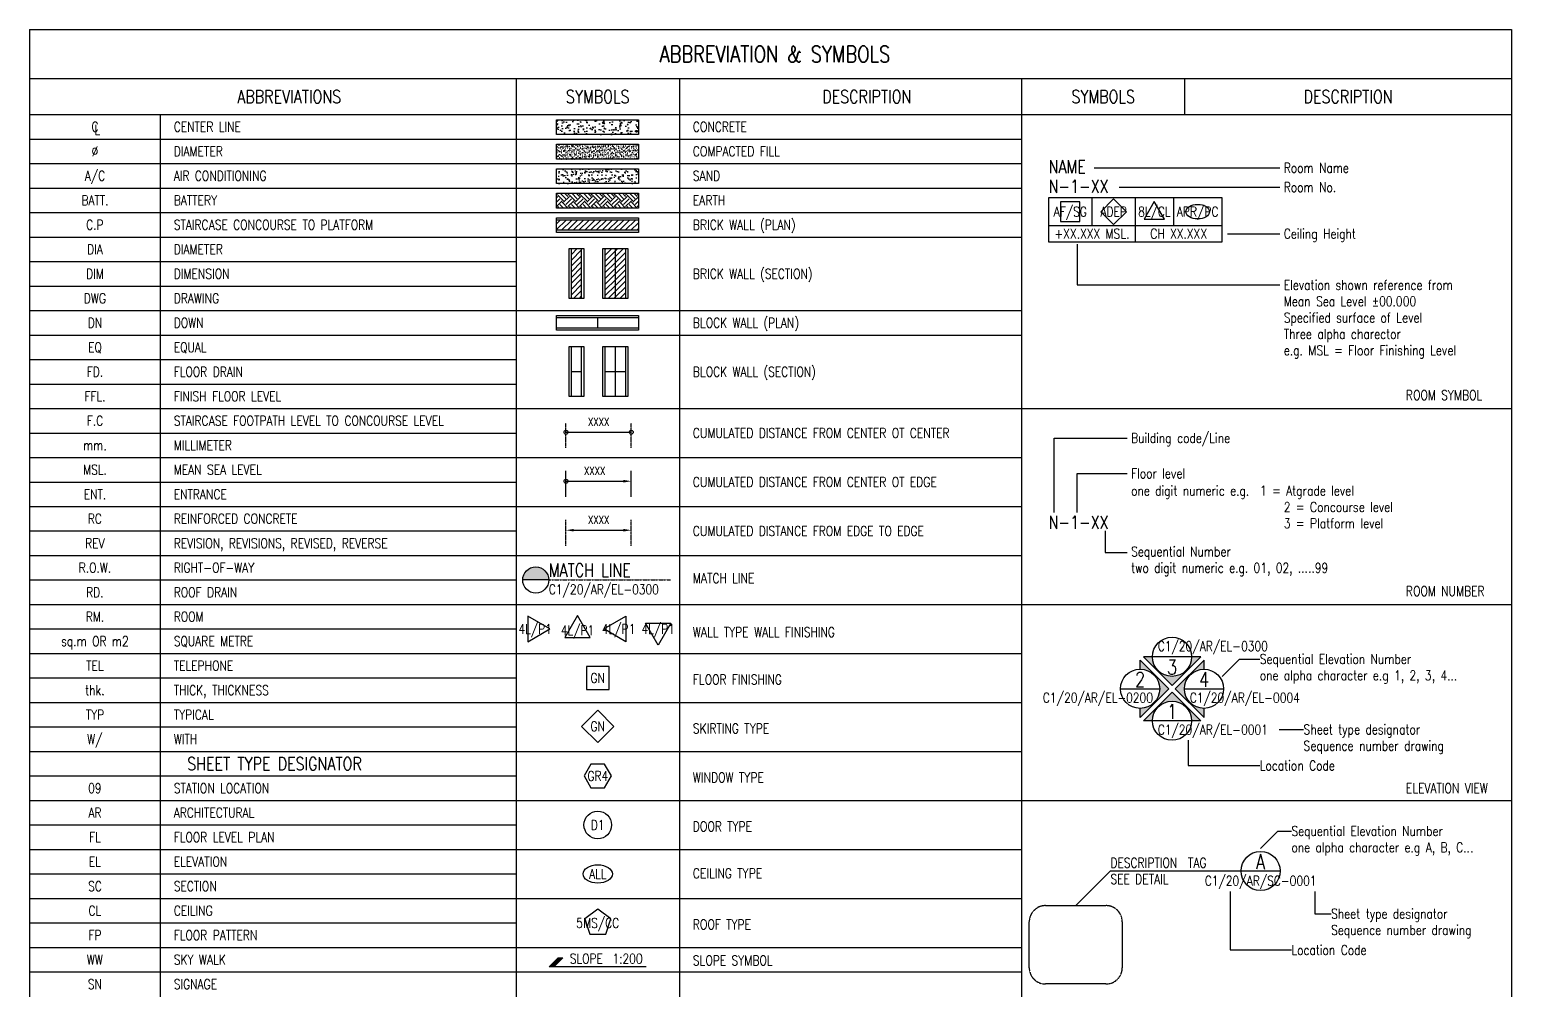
# Model space of a CAD drawing. Header units: millimetres. Extents: x -2196631 to 160, y -11674 to 51770.
# Drawn here: x -944706 to -922016, y -1441 to 13251 of the extents above; entities that cross this region are included whole.
import ezdxf
from ezdxf.enums import TextEntityAlignment as Align

# ---------------------------------------------------------------- set-up
doc = ezdxf.new("R2010")
doc.units = ezdxf.units.MM
for name, pattern in [('CENTER2', [28.575, 19.05, -3.175, 3.175, -3.175]), ('HIDDEN', [0.375, 0.25, -0.125]), ('PHANTOM', [2.5, 1.25, -0.25, 0.25, -0.25, 0.25, -0.25])]:
    doc.linetypes.add(name, pattern=pattern)
for name, color, linetype in [('Ceiling Number', 12, 'Continuous'), ('Detail', 2, 'HIDDEN'), ('Dim', 1, 'Continuous'), ('Door Number', 12, 'Continuous'), ('Elevation View', 3, 'Continuous'), ('Floor Number', 12, 'Continuous'), ('Hatch', 1, 'Continuous'), ('Match Line', 5, 'PHANTOM'), ('Revision', 1, 'Continuous'), ('Roof Number', 12, 'Continuous'), ('Room Number', 12, 'Continuous'), ('Skirting Number', 12, 'Continuous'), ('Slope', 1, 'Continuous'), ('TEXT 1', 1, 'Continuous'), ('TEXT 3', 3, 'Continuous'), ('TEXT 4', 4, 'Continuous'), ('TEXT 4 @ 1', 4, 'Continuous'), ('TEXT 5', 5, 'Continuous'), ('Wall Number', 12, 'Continuous'), ('Window Number', 12, 'Continuous'), ('Wording', 3, 'Continuous')]:
    doc.layers.add(name, color=color, linetype=linetype)
doc.styles.add('Romens', font='romans.shx', dxfattribs={"width": 0.8})
doc.dimstyles.new('AA-50', dxfattribs={"dimscale": 0.05, "dimtxt": 3, "dimasz": 3, "dimexe": 2, "dimexo": 1, "dimgap": 1.5, "dimtad": 1, "dimdec": 0, "dimlfac": 1000, "dimzin": 0, "dimdsep": 46, "dimtxsty": 'Romens', "dimcen": 0.3, "dimdle": 2, "dimclrd": 1, "dimclre": 1, "dimclrt": 3, "dimadec": 0, "dimazin": 0, "dimtfac": 1, "dimtdec": 0, "dimtix": 1, "dimtmove": 1, "dimatfit": 3, "dimfxl": 0, "dimtolj": 1, "dimtzin": 0, "dimarcsym": 0})
doc.dimstyles.new('AA-50 mm', dxfattribs={"dimtxt": 120, "dimasz": 120, "dimexe": 160, "dimexo": 12, "dimgap": 100, "dimtad": 1, "dimdec": 0, "dimzin": 0, "dimdsep": 46, "dimtxsty": 'Romens', "dimcen": 0.3, "dimdle": 2, "dimclrd": 1, "dimclre": 1, "dimclrt": 3, "dimadec": 0, "dimazin": 0, "dimtfac": 1, "dimtdec": 0, "dimtix": 1, "dimtmove": 1, "dimatfit": 3, "dimfxl": 0, "dimtolj": 1, "dimtzin": 0, "dimarcsym": 0})
doc.dimstyles.new('CA-50 mm', dxfattribs={"dimtxt": 120, "dimasz": 120, "dimexe": 160, "dimexo": 12, "dimgap": 100, "dimtad": 1, "dimdec": 0, "dimzin": 0, "dimdsep": 46, "dimtxsty": 'Romens', "dimblk1": 'SMALL', "dimsah": 1, "dimcen": 30, "dimdle": 2, "dimclrd": 1, "dimclre": 1, "dimclrt": 3, "dimadec": 0, "dimazin": 0, "dimtfac": 1, "dimtdec": 0, "dimtix": 1, "dimtmove": 2, "dimatfit": 3, "dimfxl": 0, "dimtolj": 1, "dimtzin": 0, "dimarcsym": 0})
doc.dimstyles.new('CC-50 mm', dxfattribs={"dimtxt": 120, "dimasz": 120, "dimexe": 140, "dimexo": 12, "dimgap": 100, "dimtad": 1, "dimdec": 0, "dimzin": 0, "dimdsep": 46, "dimtxsty": 'Romens', "dimblk": 'SMALL', "dimcen": 0.3, "dimdle": 2, "dimclrd": 1, "dimclre": 1, "dimclrt": 3, "dimadec": 0, "dimazin": 0, "dimtfac": 1, "dimtdec": 0, "dimtix": 1, "dimtmove": 1, "dimatfit": 3, "dimfxl": 0, "dimtolj": 1, "dimtzin": 0, "dimarcsym": 0})
pattern_1 = [(45, (-982346.56, -6782.62), (-44.19417, 44.19417), [])]

# ---------------------------------------------------------------- blocks, each defined once
blk = doc.blocks.new('_Small')
at = {"color": 0, "linetype": 'ByBlock', "lineweight": -2}
blk.add_circle((0, 0), 0.25, dxfattribs=at)
blk = doc.blocks.new('*D44')
at = {"layer": 'Defpoints', "color": 0, "transparency": 16777216}
for p in [(-935493, 7088), (-936493, 6838), (-935493, 6838)]:
    blk.add_point(p, dxfattribs=at)
at = {"layer": 'Dim', "color": 1, "lineweight": -2, "transparency": 16777216}
blk.add_line((-936495, 7088), (-935491, 7088), dxfattribs=at)
at = {"layer": 'Dim', "color": 1, "linetype": 'CENTER2', "lineweight": -2, "transparency": 16777216}
for p, q in [((-936493, 6850), (-936493, 7228)), ((-935493, 6850), (-935493, 7228))]:
    blk.add_line(p, q, dxfattribs=at)
at = {"layer": 'Dim', "color": 1, "lineweight": -2, "transparency": 16777216, "xscale": 120, "yscale": 120, "zscale": 120, "rotation": 180}
blk.add_blockref('_Small', (-936493, 7088), dxfattribs=at)
at = {"layer": 'Dim', "color": 1, "lineweight": -2, "transparency": 16777216, "xscale": 120, "yscale": 120, "zscale": 120}
blk.add_blockref('_Small', (-935493, 7088), dxfattribs=at)
at = {"layer": 'Dim', "color": 3, "transparency": 16777216, "insert": (-935993, 7248), "char_height": 120, "attachment_point": 5, "style": 'Romens'}
blk.add_mtext('\\A1;XXXX', dxfattribs=at)
blk = doc.blocks.new('*D45')
at = {"layer": 'Defpoints', "color": 0, "transparency": 16777216}
for p in [(-935493, 6338), (-936493, 6088), (-935493, 6088)]:
    blk.add_point(p, dxfattribs=at)
at = {"layer": 'Dim', "color": 1, "lineweight": -2, "transparency": 16777216}
for p, q in [((-936493, 6100), (-936493, 6498)), ((-935493, 6100), (-935493, 6498)), ((-936495, 6338), (-935613, 6338))]:
    blk.add_line(p, q, dxfattribs=at)
at = {"layer": 'Dim', "color": 1, "transparency": 16777216}
blk.add_solid([(-935613, 6358), (-935613, 6318), (-935493, 6338)], dxfattribs=at)
at = {"layer": 'Dim', "color": 1, "lineweight": -2, "transparency": 16777216, "xscale": 120, "yscale": 120, "zscale": 120, "rotation": 180}
blk.add_blockref('_Small', (-936493, 6338), dxfattribs=at)
at = {"layer": 'Dim', "color": 3, "transparency": 16777216, "insert": (-936053, 6498), "char_height": 120, "attachment_point": 5, "style": 'Romens'}
blk.add_mtext('\\A1;XXXX', dxfattribs=at)
blk = doc.blocks.new('*D46')
at = {"layer": 'Defpoints', "color": 0, "transparency": 16777216}
for p in [(-935493, 5588), (-936493, 5338), (-935493, 5338)]:
    blk.add_point(p, dxfattribs=at)
at = {"layer": 'Dim', "color": 1, "linetype": 'CENTER2', "lineweight": -2, "transparency": 16777216}
for p, q in [((-936493, 5350), (-936493, 5748)), ((-935493, 5350), (-935493, 5748))]:
    blk.add_line(p, q, dxfattribs=at)
at = {"layer": 'Dim', "color": 1, "lineweight": -2, "transparency": 16777216}
blk.add_line((-936373, 5588), (-935613, 5588), dxfattribs=at)
at = {"layer": 'Dim', "color": 1, "transparency": 16777216}
for points in [[(-936373, 5608), (-936373, 5568), (-936493, 5588)], [(-935613, 5608), (-935613, 5568), (-935493, 5588)]]:
    blk.add_solid(points, dxfattribs=at)
at = {"layer": 'Dim', "color": 3, "transparency": 16777216, "insert": (-935993, 5748), "char_height": 120, "attachment_point": 5, "style": 'Romens'}
blk.add_mtext('\\A1;XXXX', dxfattribs=at)
blk = doc.blocks.new('MATCH LINE')
at = {"layer": 'Match Line'}
h = blk.add_hatch(color=2, dxfattribs=at)
h.dxf.hatch_style = 1
h.paths.add_polyline_path([(0, 0), (-0.8, 0, -1)])
at = {"layer": 'Match Line', "color": 7, "linetype": 'Continuous'}
blk.add_line((0, 0), (-0.8, 0), dxfattribs=at)
blk.add_circle((-0.4, 0), 0.4, dxfattribs=at)
at = {"layer": 'TEXT 3', "style": 'Romens', "width": 0.8}
blk.add_attdef('DRAWINGNO.', text='', height=0.3, dxfattribs=at).set_placement((0, -0.527), align=Align.BOTTOM_LEFT)
at = {"layer": 'TEXT 4', "style": 'Romens', "width": 0.8}
blk.add_attdef('MATCHLINE', (0, 0.1), '', height=0.4, dxfattribs=at)
blk = doc.blocks.new('*U856')
at = {"layer": 'Match Line'}
ref = blk.add_blockref('MATCH LINE', (-936756, 4826), dxfattribs=dict(at, xscale=500, yscale=500, zscale=500))
ref.add_attrib('MATCHLINE', 'MATCH LINE', (-936756, 4876), dxfattribs={"layer": 'TEXT 4 @ 1', "height": 200, "style": 'Romens', "width": 0.8})
ref.add_attrib('DRAWINGNO.', 'C1/20/AR/EL-0300', dxfattribs={"layer": 'TEXT 3', "height": 150, "style": 'Romens', "width": 0.8}).set_placement((-936756, 4562), align=Align.BOTTOM_LEFT)
blk = doc.blocks.new('SLOPE SYMBOL')
at = {"layer": 'Slope'}
h = blk.add_hatch(dxfattribs=at)
h.set_pattern_fill('ANSI31', color=256, scale=0.2, angle=135)
h.set_pattern_definition([(180, (-21.835816, -12.031288), (-3e-18, -0.025), [])])
h.paths.add_polyline_path([(-2.56, 0.271), (-2.701, 0.271), (-2.973, 0), (-2.831, 0)])
blk.add_lwpolyline([(0, 0), (-2.973, 0), (-2.701, 0.271), (-2.56, 0.271), (-2.831, 0)], dxfattribs=at)
at = {"layer": 'TEXT 3', "style": 'Romens', "width": 0.8}
for tag, p in [('SLOPE', (-2.345, 0.1)), ('1:200', (-1.037, 0.1))]:
    blk.add_attdef(tag, p, '', height=0.3, dxfattribs=at)
blk = doc.blocks.new('DETAIL')
at = {"layer": 'Wording'}
blk.add_lwpolyline([(-0.6, 0), (0.6, 0)], dxfattribs=at)
blk.add_circle((0, 0), 0.6, dxfattribs=at)
at = {"layer": 'TEXT 3', "style": 'Romens', "width": 0.8}
blk.add_attdef('DRAWINGNO.', text='', height=0.3, dxfattribs=at).set_placement((0, -0.3), align=Align.MIDDLE_CENTER)
at = {"layer": 'TEXT 5', "style": 'Romens', "width": 0.8}
blk.add_attdef('A', text='', height=0.45, dxfattribs=at).set_placement((0, 0.285), align=Align.MIDDLE_CENTER)
blk = doc.blocks.new('ELEVATION VIEW 1')
at = {"layer": 'Elevation View'}
h = blk.add_hatch(color=5, dxfattribs=at)
h.dxf.hatch_style = 1
edge = h.paths.add_edge_path()
edge.add_line((0, 0.879), (-0.879, 0))
edge.add_line((-0.879, 0), (-0.6, 0))
edge.add_arc((0, 0), 0.6, 0, 180, ccw=False)
edge.add_line((0.6, 0), (0.879, 0))
edge.add_line((0.879, 0), (0, 0.879))
blk.add_lwpolyline([(-0.879, 0), (0, 0.879), (0.879, 0)], close=True, dxfattribs=at)
blk.add_circle((0, 0), 0.6, dxfattribs=at)
at = {"layer": 'TEXT 3', "style": 'Romens', "width": 0.8}
blk.add_attdef('DRAWINGNO.', text='', height=0.3, dxfattribs=at).set_placement((-0.439, -0.514), align=Align.BOTTOM_LEFT)
at = {"layer": 'TEXT 5', "style": 'Romens', "width": 0.8}
blk.add_attdef('1', text='', height=0.45, dxfattribs=at).set_placement((0, 0.285), align=Align.MIDDLE_CENTER)
blk = doc.blocks.new('ELEVATION VIEW 2')
at = {"layer": 'Elevation View'}
h = blk.add_hatch(color=5, dxfattribs=at)
h.dxf.hatch_style = 1
edge = h.paths.add_edge_path()
edge.add_line((0.879, 0), (0, 0.879))
edge.add_line((0, 0.879), (0, 0.6))
edge.add_arc((0, 0), 0.6, 0, 90, ccw=False)
edge.add_arc((0, 0), 0.6, -90, 0, ccw=False)
edge.add_line((0, -0.6), (0, -0.879))
edge.add_line((0, -0.879), (0.879, 0))
blk.add_line((-0.6, 0), (0.6, 0), dxfattribs=at)
blk.add_lwpolyline([(0, 0.6), (0, 0.879), (0.879, 0), (0, -0.879), (0, -0.6)], dxfattribs=at)
blk.add_circle((0, 0), 0.6, dxfattribs=at)
at = {"layer": 'TEXT 3', "style": 'Romens', "width": 0.8}
blk.add_attdef('DRAWINGNO.', text='', height=0.3, dxfattribs=at).set_placement((0.396, -0.514), align=Align.BOTTOM_RIGHT)
at = {"layer": 'TEXT 5', "style": 'Romens', "width": 0.8}
blk.add_attdef('2', text='', height=0.45, dxfattribs=at).set_placement((0, 0.285), align=Align.MIDDLE_CENTER)
blk = doc.blocks.new('ELEVATION VIEW 3')
at = {"layer": 'Elevation View'}
h = blk.add_hatch(color=5, dxfattribs=at)
h.dxf.hatch_style = 1
edge = h.paths.add_edge_path()
edge.add_line((0.879, 0), (0.6, 0))
edge.add_arc((0, 0), 0.6, -180, 0, ccw=False)
edge.add_line((-0.6, 0), (-0.879, 0))
edge.add_line((-0.879, 0), (0, -0.879))
edge.add_line((0, -0.879), (0.879, 0))
blk.add_lwpolyline([(-0.879, 0), (0, -0.879), (0.879, 0)], close=True, dxfattribs=at)
blk.add_circle((0, 0), 0.6, dxfattribs=at)
at = {"layer": 'TEXT 3', "style": 'Romens', "width": 0.8}
blk.add_attdef('DRAWINGNO.', text='', height=0.3, dxfattribs=at).set_placement((-0.439, 0.086), align=Align.BOTTOM_LEFT)
at = {"layer": 'TEXT 5', "style": 'Romens', "width": 0.8}
blk.add_attdef('3', text='', height=0.45, dxfattribs=at).set_placement((0, -0.315), align=Align.MIDDLE_CENTER)
blk = doc.blocks.new('ELEVATION VIEW 4')
at = {"layer": 'Elevation View'}
h = blk.add_hatch(color=5, dxfattribs=at)
h.dxf.hatch_style = 1
edge = h.paths.add_edge_path()
edge.add_line((0, 0.6), (0, 0.879))
edge.add_line((0, 0.879), (-0.879, 0))
edge.add_line((-0.879, 0), (0, -0.879))
edge.add_line((0, -0.879), (0, -0.6))
edge.add_arc((0, 0), 0.6, 180, 270, ccw=False)
edge.add_arc((0, 0), 0.6, 90, 180, ccw=False)
blk.add_line((-0.6, 0), (0.6, 0), dxfattribs=at)
blk.add_lwpolyline([(0, 0.6), (0, 0.879), (-0.879, 0), (0, -0.879), (0, -0.6)], dxfattribs=at)
blk.add_circle((0, 0), 0.6, dxfattribs=at)
at = {"layer": 'TEXT 3', "style": 'Romens', "width": 0.8}
blk.add_attdef('DRAWINGNO.', text='', height=0.3, dxfattribs=at).set_placement((-0.439, -0.514), align=Align.BOTTOM_LEFT)
at = {"layer": 'TEXT 5', "style": 'Romens', "width": 0.8}
blk.add_attdef('4', text='', height=0.45, dxfattribs=at).set_placement((0, 0.285), align=Align.MIDDLE_CENTER)
blk = doc.blocks.new('FLOOR FINISHING')
at = {"layer": 'Floor Number'}
blk.add_lwpolyline([(-0.35, -0.35), (0.35, -0.35), (0.35, 0.35), (-0.35, 0.35)], close=True, dxfattribs=at)
at = {"layer": 'Floor Number', "color": 3, "style": 'Romens', "width": 0.8}
blk.add_attdef('FLOOR', text='', height=0.3, dxfattribs=at).set_placement((0, 0), align=Align.MIDDLE_CENTER)
blk = doc.blocks.new('SKIRTING TYPE')
at = {"layer": 'Skirting Number'}
blk.add_lwpolyline([(0, -0.477), (0.495, 0.018), (0, 0.513), (-0.495, 0.018)], close=True, dxfattribs=at)
at = {"layer": 'Skirting Number', "color": 3, "style": 'Romens', "width": 0.8}
blk.add_attdef('SKIRTING', text='', height=0.3, dxfattribs=at).set_placement((0, 0.018), align=Align.MIDDLE_CENTER)
blk = doc.blocks.new('WINDOW TYPE')
at = {"layer": 'Window Number'}
blk.add_lwpolyline([(-0.21, 0.364), (-0.42, 0), (-0.21, -0.364), (0.21, -0.364), (0.42, 0), (0.21, 0.364)], close=True, dxfattribs=at)
at = {"layer": 'Window Number', "color": 3, "style": 'Romens', "width": 0.8}
blk.add_attdef('WINDOW', text='', height=0.3, dxfattribs=at).set_placement((0, 0), align=Align.MIDDLE_CENTER)
blk = doc.blocks.new('DOOR TYPE')
at = {"layer": 'Door Number'}
blk.add_circle((0, 0), 0.423, dxfattribs=at)
at = {"layer": 'Door Number', "color": 3, "style": 'Romens', "width": 0.8}
blk.add_attdef('DOOR', text='', height=0.3, dxfattribs=at).set_placement((0, 0), align=Align.MIDDLE_CENTER)
blk = doc.blocks.new('CEILING TYPE')
at = {"layer": 'Ceiling Number'}
blk.add_ellipse((0, 0), major_axis=(-0.45, 0), ratio=0.622914, dxfattribs=at)
at = {"layer": 'Ceiling Number', "color": 3, "style": 'Romens', "width": 0.8}
blk.add_attdef('CEILING', text='', height=0.3, dxfattribs=at).set_placement((0, 0), align=Align.MIDDLE_CENTER)
blk = doc.blocks.new('ROOF TYPE')
at = {"layer": 'Roof Number'}
blk.add_lwpolyline([(0, 0.42), (-0.399, 0.13), (-0.247, -0.34), (0.247, -0.34), (0.399, 0.13)], close=True, dxfattribs=at)
at = {"layer": 'Roof Number', "color": 3, "style": 'Romens', "width": 0.8}
blk.add_attdef('ROOF', text='', height=0.3, dxfattribs=at).set_placement((0, 0), align=Align.MIDDLE_CENTER)
blk = doc.blocks.new('WALL FINISHING 1')
at = {"layer": 'Wall Number'}
blk.add_lwpolyline([(0, 0), (-0.675, 0.39), (-0.675, -0.39)], close=True, dxfattribs=at)
at = {"layer": 'Wall Number', "color": 3, "style": 'Romens', "width": 0.8}
blk.add_attdef('WALL', text='', height=0.3, dxfattribs=at).set_placement((-0.45, 0), align=Align.MIDDLE_CENTER)
blk = doc.blocks.new('WALL FINISHING 2')
at = {"layer": 'Wall Number'}
blk.add_lwpolyline([(0, 0), (-0.39, -0.675), (0.39, -0.675)], close=True, dxfattribs=at)
at = {"layer": 'Wall Number', "color": 3, "style": 'Romens', "width": 0.8}
blk.add_attdef('WALL', text='', height=0.3, dxfattribs=at).set_placement((0, -0.45), align=Align.MIDDLE_CENTER)
blk = doc.blocks.new('A$C7CBF0828')
at = {"layer": 'Room Number'}
for p, q in [((1.328, 0.675), (1.328, -0.175)), ((2.656, 0.675), (2.656, -0.675)), ((3.82, 0.675), (3.82, -0.175)), ((0, -0.175), (5.312, -0.175))]:
    blk.add_line(p, q, dxfattribs=at)
for points in [[(0, -0.675), (5.312, -0.675), (5.312, 0.675), (0, 0.675)], [(0.366, -0.047), (0.961, -0.047), (0.961, 0.547), (0.366, 0.547)], [(1.992, -0.146), (2.388, 0.25), (1.992, 0.646), (1.596, 0.25)], [(3.238, 0.565), (2.926, 0.025), (3.55, 0.025)]]:
    blk.add_lwpolyline(points, close=True, dxfattribs=at)
blk.add_ellipse((4.566, 0.25), major_axis=(-0.36, 0), ratio=0.622914, dxfattribs=at)
at = {"layer": 'Room Number', "color": 3, "style": 'Romens', "width": 0.8}
for tag, p in [('FLOOR', (0.664, 0.25)), ('SKIRTING', (1.992, 0.25)), ('WALL', (3.238, 0.25)), ('CEILING', (4.566, 0.25)), ('FLOOR', (1.328, -0.425)), ('CEILING', (3.984, -0.425))]:
    blk.add_attdef(tag, text='', height=0.3, dxfattribs=at).set_placement(p, align=Align.MIDDLE_CENTER)
at = {"layer": 'TEXT 4', "style": 'Romens', "width": 0.8}
for tag, p in [('ROOM4', (0, 2.825)), ('ROOM3', (0, 2.225)), ('ROOM2', (0, 1.625)), ('ROOM1', (0, 1.025))]:
    blk.add_attdef(tag, text='', height=0.4, dxfattribs=at).set_placement(p, align=Align.MIDDLE_LEFT)

msp = doc.modelspace()

# ---------------------------------------------------------------- hatches: boundary and pattern name
at = {"layer": 'Hatch'}
h = msp.add_hatch(dxfattribs=at)
h.set_pattern_fill('AR-CONC', color=256, scale=25)
h.set_pattern_definition([(50, (-982248.57, -6782.62), (179.31505, -15.68803), [18.75, -206.25]), (355, (-982248.57, -6782.62), (-34.6878, 188.048), [15, -165]), (100.45144, (-982233.62, -6783.93), (144.6272, 172.36), [15.93505, -175.2855]), (46.1842, (-982248.57, -6732.62), (266.8103, -41.3798), [28.125, -309.375]), (96.63564, (-982226.33, -6736.07), (233.6655, 243.5297), [23.9026, -262.9284]), (351.18416, (-982248.57, -6732.62), (233.6655, 243.5297), [22.5, -247.5]), (21, (-982223.57, -6745.12), (149.22676, -100.65472), [18.75, -206.25]), (326, (-982223.57, -6745.12), (60.8288, 181.2875), [15, -165]), (71.45144, (-982211.13, -6753.5), (210.0556, 80.6328), [15.93505, -175.2855]), (37.5, (-982248.565, -6782.62), (3.03996, 83.22346), [0, -163, 0, -167.5, 0, -165.625]), (7.5, (-982248.565, -6782.62), (65.76738, 98.60293), [0, -95.5, 0, -159.25, 0, -63.125]), (327.5, (-982304.315, -6782.62), (133.45561, -5.63872), [0, -62.5, 0, -195, 0, -258.75]), (317.5, (-982329.32, -6782.62), (145.79654, 25.02625), [0, -81.25, 0, -129.5, 0, -183.75])])
h.paths.add_polyline_path([(-935384.2467, 11871.7767), (-936636.1359, 11871.7767), (-936636.1359, 11645.3379), (-935384.2467, 11645.3379)])
h = msp.add_hatch(dxfattribs=at)
h.set_pattern_fill('AR-SAND', color=256, scale=25)
h.set_pattern_definition([(37.5, (-982248.565, -6407.62), (-1.574834, 48.170594), [0, -38, 0, -42.5, 0, -40.625]), (7.5, (-982248.565, -6407.62), (44.24442, 70.55365), [0, -20.5, 0, -34.25, 0, -13.125]), (327.5, (-982279.315, -6407.62), (77.853547, 0.141476), [0, -12.5, 0, -45, 0, -58.75]), (317.5, (-982279.315, -6407.62), (75.153165, 21.94189), [0, -6.25, 0, -29.5, 0, -33.75])])
h.paths.add_polyline_path([(-935384.2467, 11496.7767), (-936636.1359, 11496.7767), (-936636.1359, 11270.3379), (-935384.2467, 11270.3379)])
h = msp.add_hatch(dxfattribs=at)
h.set_pattern_fill('AR-SAND', color=256, scale=50)
h.set_pattern_definition([(37.5, (-982248.565, -6782.62), (-3.14967, 96.34119), [0, -76, 0, -85, 0, -81.25]), (7.5, (-982248.57, -6782.62), (88.48884, 141.1073), [0, -41, 0, -68.5, 0, -26.25]), (327.5, (-982310.065, -6782.62), (155.7071, 0.28295), [0, -25, 0, -90, 0, -117.5]), (317.5, (-982310.07, -6782.62), (150.30633, 43.88378), [0, -12.5, 0, -59, 0, -67.5])])
h.paths.add_polyline_path([(-935384.2467, 11121.7767), (-936636.1359, 11121.7767), (-936636.1359, 10895.3379), (-935384.2467, 10895.3379)])
h = msp.add_hatch(dxfattribs=at)
h.set_pattern_fill('EARTH', color=256, scale=500, angle=45)
h.set_pattern_definition([(45, (-982248.57, -6782.62), (1e-14, 176.7767), [125, -125]), (45, (-982281.71, -6749.47), (1e-14, 176.7767), [125, -125]), (45, (-982314.86, -6716.33), (1e-14, 176.7767), [125, -125]), (135, (-982314.86, -6694.23), (-176.7767, 3e-14), [125, -125]), (135, (-982281.71, -6661.09), (-176.7767, 3e-14), [125, -125]), (135, (-982248.57, -6627.94), (-176.7767, 3e-14), [125, -125])])
h.paths.add_polyline_path([(-935384.2467, 10746.7767), (-936636.1359, 10746.7767), (-936636.1359, 10520.3379), (-935384.2467, 10520.3379)])
h = msp.add_hatch(dxfattribs=at)
h.set_pattern_fill('ANSI31', color=256, scale=500)
h.set_pattern_definition([(45, (-982248.565, -6782.62), (-44.19417, 44.19417), [])])
h.paths.add_polyline_path([(-935384.2467, 10336.7767), (-936636.1359, 10336.7767), (-936636.1359, 10180.3379), (-935384.2467, 10180.3379)])
h = msp.add_hatch(dxfattribs=at)
h.set_pattern_fill('ANSI31', color=256, scale=500)
h.set_pattern_definition(pattern_1)
h.paths.add_polyline_path([(-936252.7405, 9899.4094), (-936409.1793, 9899.4094), (-936409.1793, 9135.1071), (-936252.7405, 9135.1071)])
h = msp.add_hatch(dxfattribs=at)
h.set_pattern_fill('ANSI31', color=256, scale=500)
h.set_pattern_definition(pattern_1)
h.paths.add_polyline_path([(-935734.8857, 9899.4094), (-935891.3246, 9899.4094), (-935891.3246, 9135.1071), (-935734.8857, 9135.1071)])
h = msp.add_hatch(dxfattribs=at)
h.set_pattern_fill('ANSI31', color=256, scale=500)
h.set_pattern_definition(pattern_1)
h.paths.add_polyline_path([(-935578.4468, 9899.4094), (-935734.8857, 9899.4094), (-935734.8857, 9135.1071), (-935578.4468, 9135.1071)])

# ---------------------------------------------------------------- linework, layer by layer
at = {"color": 4}
for p, q in [((-944705.9984, 13250.9996), (-922016.2613, 13250.9996)), ((-944705.9984, 13250.9996), (-944705.9984, -11674.0004)), ((-922016.2613, 13250.9996), (-922016.2613, -9049.0004)), ((-944705.9984, 12500.9996), (-922016.2613, 12500.9996)), ((-937255.9984, 12500.9996), (-937255.9984, -11674.0004)), ((-934755.9984, 12500.9996), (-934755.9984, -6424.0004)), ((-929516.2613, 12500.9996), (-929516.2613, -11674.0004)), ((-927016.2613, 11950.9996), (-927016.2613, 12500.9996)), ((-944705.9984, 11950.9996), (-922016.2613, 11950.9996)), ((-942705.9984, 11950.9996), (-942705.9984, 700.9996)), ((-929516.2613, 7450.9996), (-922016.2613, 7450.9996)), ((-944705.9984, 2200.9996), (-937255.9984, 2200.9996)), ((-942705.9984, 1825.9996), (-942705.9984, -11674.0004))]:
    msp.add_line(p, q, dxfattribs=at)
at = {"color": 250}
for p, q in [((-944705.9984, 11575.9996), (-937255.9984, 11575.9996)), ((-944705.9984, 11200.9996), (-937255.9984, 11200.9996)), ((-944705.9984, 10825.9996), (-937255.9984, 10825.9996)), ((-944705.9984, 10450.9996), (-937255.9984, 10450.9996)), ((-944705.9984, 10075.9996), (-937255.9984, 10075.9996)), ((-944705.9984, 9700.9996), (-937255.9984, 9700.9996)), ((-944705.9984, 9325.9996), (-937255.9984, 9325.9996)), ((-944705.9984, 8950.9996), (-937255.9984, 8950.9996)), ((-944705.9984, 8575.9996), (-937255.9984, 8575.9996)), ((-944705.9984, 8200.9996), (-937255.9984, 8200.9996)), ((-944705.9984, 7825.9996), (-937255.9984, 7825.9996)), ((-944705.9984, 7450.9996), (-929516.2613, 7450.9996)), ((-944705.9984, 7075.9996), (-937255.9984, 7075.9996)), ((-944705.9984, 6700.9996), (-929516.2613, 6700.9996)), ((-944705.9984, 6325.9996), (-937255.9984, 6325.9996)), ((-944705.9984, 5950.9996), (-929516.2613, 5950.9996)), ((-944705.9984, 5575.9996), (-937255.9984, 5575.9996)), ((-944705.9984, 5200.9996), (-929516.2613, 5200.9996)), ((-944705.9984, 4825.9996), (-937255.9984, 4825.9996)), ((-944705.9984, 4450.9996), (-929516.2613, 4450.9996)), ((-944705.9984, 4075.9996), (-937255.9984, 4075.9996)), ((-944705.9984, 3700.9996), (-937255.9984, 3700.9996)), ((-937255.9984, 3700.9996), (-929516.2613, 3700.9996)), ((-944705.9984, 3325.9996), (-937255.9984, 3325.9996)), ((-944705.9984, 2950.9996), (-937255.9984, 2950.9996)), ((-937255.9984, 2950.9996), (-929516.2613, 2950.9996)), ((-944705.9984, 2575.9996), (-937255.9984, 2575.9996)), ((-937255.9984, 2200.9996), (-929516.2613, 2200.9996)), ((-944705.9984, 1450.9996), (-937255.9984, 1450.9996)), ((-937255.9984, 1450.9996), (-929516.2613, 1450.9996)), ((-944705.9984, 1075.9996), (-937255.9984, 1075.9996)), ((-944705.9984, 700.9996), (-937255.9984, 700.9996)), ((-937255.9984, 700.9996), (-929516.2613, 700.9996)), ((-944705.9984, 325.9996), (-937255.9984, 325.9996)), ((-944705.9984, -49.0004), (-937255.9984, -49.0004)), ((-937255.9984, -49.0004), (-929516.2613, -49.0004)), ((-944705.9984, -424.0004), (-937255.9984, -424.0004)), ((-944705.9984, -799.0004), (-937255.9984, -799.0004)), ((-937255.9984, -799.0004), (-929516.2613, -799.0004)), ((-944705.9984, -1174.0004), (-937255.9984, -1174.0004)), ((-937255.9984, -1174.0004), (-929516.2613, -1174.0004))]:
    msp.add_line(p, q, dxfattribs=at)
for points in [[(-937255.9984, 11575.9996), (-929516.2613, 11575.9996)], [(-937255.9984, 11200.9996), (-929516.2613, 11200.9996)], [(-937255.9984, 10825.9996), (-929516.2613, 10825.9996)], [(-937255.9984, 10450.9996), (-929516.2613, 10450.9996)], [(-937255.9984, 10075.9996), (-929516.2613, 10075.9996)], [(-937255.9984, 8950.9996), (-929516.2613, 8950.9996)], [(-937255.9984, 8575.9996), (-929516.2613, 8575.9996)]]:
    msp.add_lwpolyline(points, dxfattribs=at)
at = {"color": 4}
for points in [[(-929516.2613, 4450.9996), (-922016.2613, 4450.9996)], [(-944705.9984, 1825.9996), (-937255.9984, 1825.9996)], [(-929516.2613, 1450.9996), (-922016.2613, 1450.9996)]]:
    msp.add_lwpolyline(points, dxfattribs=at)
at = {"layer": 'Detail'}
msp.add_lwpolyline([(-929149.1905, -158.7318), (-928224.1905, -158.7318, -0.4142135624), (-927974.1905, -408.7318), (-927974.1905, -1108.7318, -0.4142135624), (-928224.1905, -1358.7318), (-929149.1905, -1358.7318, -0.4142135624), (-929399.1905, -1108.7318), (-929399.1905, -408.7318, -0.4142135624)], format="xyb", close=True, dxfattribs=at)
at = {"layer": 'Match Line'}
msp.add_lwpolyline([(-936755.9984, 4825.9996), (-934892.8863, 4825.9996)], dxfattribs=at)
at = {"layer": 'Revision', "color": 2}
for points in [[(-936636.1359, 11871.7767), (-935384.2467, 11871.7767), (-935384.2467, 11645.3379), (-936636.1359, 11645.3379)], [(-936636.1359, 11496.7767), (-935384.2467, 11496.7767), (-935384.2467, 11270.3379), (-936636.1359, 11270.3379)], [(-936636.1359, 11121.7767), (-935384.2467, 11121.7767), (-935384.2467, 10895.3379), (-936636.1359, 10895.3379)], [(-936636.1359, 10746.7767), (-935384.2467, 10746.7767), (-935384.2467, 10520.3379), (-936636.1359, 10520.3379)], [(-936636.1359, 10371.7767), (-935384.2467, 10371.7767), (-935384.2467, 10145.3379), (-936636.1359, 10145.3379)], [(-936217.7405, 9899.4094), (-936217.7405, 9135.1071), (-936444.1793, 9135.1071), (-936444.1793, 9899.4094)], [(-935543.4468, 9899.4094), (-935543.4468, 9135.1071), (-935926.3246, 9135.1071), (-935926.3246, 9899.4094)], [(-936636.1359, 8874.7713), (-935384.2467, 8874.7713), (-935384.2467, 8648.3324), (-936636.1359, 8648.3324)], [(-936217.7405, 8399.5221), (-936217.7405, 7635.2198), (-936444.1793, 7635.2198), (-936444.1793, 8399.5221)], [(-935543.4468, 8399.5221), (-935543.4468, 7635.2198), (-935926.3246, 7635.2198), (-935926.3246, 8399.5221)]]:
    msp.add_lwpolyline(points, close=True, dxfattribs=at)
at = {"layer": 'Revision'}
for points in [[(-935384.2467, 10336.7767), (-936636.1359, 10336.7767)], [(-935384.2467, 10180.3379), (-936636.1359, 10180.3379)], [(-936409.1793, 9135.1071), (-936409.1793, 9899.4094)], [(-936252.7405, 9135.1071), (-936252.7405, 9899.4094)], [(-935891.3246, 9135.1071), (-935891.3246, 9899.4094)], [(-935734.8857, 9135.1071), (-935734.8857, 9899.4094)], [(-935734.8857, 9135.1071), (-935734.8857, 9899.4094)], [(-935578.4468, 9135.1071), (-935578.4468, 9899.4094)], [(-935384.2467, 8839.7713), (-936636.1359, 8839.7713)], [(-935384.2467, 8683.3324), (-936636.1359, 8683.3324)], [(-936010.1913, 8839.7713), (-936010.1913, 8683.3324)], [(-936409.1793, 7635.2198), (-936409.1793, 8399.5221)], [(-936252.7405, 7635.2198), (-936252.7405, 8399.5221)], [(-935891.3246, 7635.2198), (-935891.3246, 8399.5221)], [(-935734.8857, 7635.2198), (-935734.8857, 8399.5221)], [(-935734.8857, 7635.2198), (-935734.8857, 8399.5221)], [(-935578.4468, 7635.2198), (-935578.4468, 8399.5221)], [(-936409.1793, 8017.3709), (-936252.7405, 8017.3709)], [(-935891.3246, 8017.3709), (-935578.4468, 8017.3709)]]:
    msp.add_lwpolyline(points, dxfattribs=at)

# ---------------------------------------------------------------- block references
msp.add_blockref('*U856', (0, 0))
at = {"layer": 'Ceiling Number', "xscale": 500, "yscale": 500, "zscale": 500}
msp.add_blockref('CEILING TYPE', (-936005.9984, 325.9996), dxfattribs=at).add_auto_attribs({'CEILING': 'ALL'})
at = {"layer": 'Detail', "xscale": 500, "yscale": 500, "zscale": 500}
msp.add_blockref('DETAIL', (-925856.3604, 371.5983), dxfattribs=at).add_auto_attribs({'A': 'A', 'DRAWINGNO.': 'C1/20/AR/SC-0001'})
at = {"layer": 'Door Number', "xscale": 500, "yscale": 500, "zscale": 500}
msp.add_blockref('DOOR TYPE', (-936005.9984, 1075.9996), dxfattribs=at).add_auto_attribs({'DOOR': 'D1'})
at = {"layer": 'Elevation View', "xscale": 500, "yscale": 500, "zscale": 500}
for name, p, values in [('ELEVATION VIEW 3', (-927212.1956, 3650.2564), {'3': '3', 'DRAWINGNO.': 'C1/20/AR/EL-0300'}), ('ELEVATION VIEW 2', (-927701.589, 3160.863), {'2': '2', 'DRAWINGNO.': 'C1/20/AR/EL-0200'}), ('ELEVATION VIEW 4', (-926722.8022, 3160.863), {'4': '4', 'DRAWINGNO.': 'C1/20/AR/EL-0004'}), ('ELEVATION VIEW 1', (-927212.1956, 2671.4696), {'1': '1', 'DRAWINGNO.': 'C1/20/AR/EL-0001'})]:
    msp.add_blockref(name, p, dxfattribs=at).add_auto_attribs(values)
at = {"layer": 'Floor Number', "xscale": 500, "yscale": 500, "zscale": 500}
msp.add_blockref('FLOOR FINISHING', (-936005.9984, 3325.9996), dxfattribs=at).add_auto_attribs({'FLOOR': 'GN'})
at = {"layer": 'Roof Number', "xscale": 500, "yscale": 500, "zscale": 500}
msp.add_blockref('ROOF TYPE', (-936005.9984, -424.0004), dxfattribs=at).add_auto_attribs({'ROOF': '5MS/CC'})
at = {"layer": 'Room Number'}
ref = msp.add_blockref('A$C7CBF0828', (-929102.5353, 10339.4942), dxfattribs=dict(at, xscale=500, yscale=500, zscale=500))
ref.add_attrib('ROOM1', 'N-1-XX', dxfattribs={"layer": 'TEXT 4', "height": 200, "style": 'Romens', "width": 0.8}).set_placement((-929102.5353, 10851.9942), align=Align.MIDDLE_LEFT)
ref.add_attrib('ROOM2', 'NAME', dxfattribs={"layer": 'TEXT 4', "height": 200, "style": 'Romens', "width": 0.8}).set_placement((-929102.5353, 11151.9942), align=Align.MIDDLE_LEFT)
ref.add_attrib('FLOOR', 'AF/SG', dxfattribs={"color": 3, "height": 150, "style": 'Romens', "width": 0.8}).set_placement((-928770.5642, 10464.4942), align=Align.MIDDLE_CENTER)
ref.add_attrib('SKIRTING', 'ADEP', dxfattribs={"color": 3, "height": 150, "style": 'Romens', "width": 0.8}).set_placement((-928106.6221, 10464.4942), align=Align.MIDDLE_CENTER)
ref.add_attrib('WALL', '8L/CL', dxfattribs={"color": 3, "height": 150, "style": 'Romens', "width": 0.8}).set_placement((-927483.6573, 10464.4942), align=Align.MIDDLE_CENTER)
ref.add_attrib('CEILING', 'APR/PC', dxfattribs={"color": 3, "height": 150, "style": 'Romens', "width": 0.8}).set_placement((-926819.7152, 10464.4942), align=Align.MIDDLE_CENTER)
ref.add_attrib('FLOOR', '+XX.XXX MSL.', dxfattribs={"color": 3, "height": 150, "style": 'Romens', "width": 0.8}).set_placement((-928438.5931, 10126.9942), align=Align.MIDDLE_CENTER)
ref.add_attrib('CEILING', 'CH XX.XXX', dxfattribs={"color": 3, "height": 150, "style": 'Romens', "width": 0.8}).set_placement((-927110.7089, 10126.9942), align=Align.MIDDLE_CENTER)
at = {"layer": 'Skirting Number', "xscale": 500, "yscale": 500, "zscale": 500}
msp.add_blockref('SKIRTING TYPE', (-936005.9984, 2575.9996), dxfattribs=at).add_auto_attribs({'SKIRTING': 'GN'})
at = {"layer": 'Slope', "xscale": 500, "yscale": 500, "zscale": 500}
msp.add_blockref('SLOPE SYMBOL', (-935262.8393, -1095.7765), dxfattribs=at).add_auto_attribs({'SLOPE': 'SLOPE', '1:200': '1:200'})
at = {"layer": 'Wall Number', "xscale": 500, "yscale": 500, "zscale": 500}
for name, p in [('WALL FINISHING 1', (-936739.0334, 4075.9996)), ('WALL FINISHING 2', (-936316.8605, 4280.7279))]:
    msp.add_blockref(name, p, dxfattribs=at).add_auto_attribs({'WALL': '4L/P1'})
at = {"layer": 'Wall Number'}
ref = msp.add_blockref('WALL FINISHING 1', (-935912.4857, 4075.9996), dxfattribs=dict(at, xscale=-500, yscale=500, zscale=500))
ref.add_attrib('WALL', '4L/P1', dxfattribs={"color": 3, "height": 150, "style": 'Romens', "width": 0.8}).set_placement((-935687.4857, 4075.9996), align=Align.MIDDLE_CENTER)
ref = msp.add_blockref('WALL FINISHING 2', (-935081.6976, 3829.571), dxfattribs=dict(at, xscale=-500, yscale=500, zscale=500, rotation=180))
ref.add_attrib('WALL', '4L/P1', dxfattribs={"color": 3, "height": 150, "style": 'Romens', "width": 0.8}).set_placement((-935081.6976, 4075.9996), align=Align.MIDDLE_CENTER)
at = {"layer": 'Window Number', "xscale": 500, "yscale": 500, "zscale": 500}
msp.add_blockref('WINDOW TYPE', (-936005.9984, 1825.9996), dxfattribs=at).add_auto_attribs({'WINDOW': 'GR4'})

# ---------------------------------------------------------------- texts
at = {"layer": 'TEXT 1', "style": 'Romens', "width": 0.8}
for s, p in [('Room Name', (-925501.382, 11134.8049)), ('Room No.', (-925501.382, 10838.5762)), ('Ceiling Height', (-925501.382, 10127.1966)), ('Elevation shown reference from', (-925501.382, 9342.4828)), ('Mean Sea Level ±00.000', (-925501.382, 9092.4828)), ('Specified surface of Level', (-925501.382, 8842.4828)), ('Three alpha charector', (-925501.382, 8592.4828)), ('e.g. MSL = Floor Finishing Level', (-925501.382, 8342.4828)), ('Building code/Line', (-927840.6769, 6999.3231)), ('Floor level', (-927840.6769, 6457.0267)), ('one digit numeric e.g.  1 = Atgrade level', (-927840.6769, 6193.8598)), ('2 = Concourse level', (-925501.382, 5943.8598)), ('3 = Platform level', (-925501.382, 5693.8598)), ('Sequential Number', (-927840.6769, 5261.1531)), ('two digit numeric e.g. 01, 02, .....99', (-927840.6769, 5011.1531)), ('Sequential Elevation Number', (-925869.7239, 3615.6549)), ('one alpha character e.g 1, 2, 3, 4...', (-925869.7239, 3365.6549)), ('Sheet type designator', (-925197.5402, 2537.5404)), ('Sequence number drawing', (-925197.5402, 2287.5404)), ('Location Code', (-925869.7239, 1986.1168)), ('Sequential Elevation Number', (-925385.5362, 981.9859)), ('one alpha character e.g A, B, C...', (-925385.5362, 731.9859)), ('Sheet type designator', (-924776.9931, -283.1667)), ('Sequence number drawing', (-924776.9931, -533.1667)), ('Location Code', (-925385.5362, -837.1865))]:
    msp.add_text(s, height=150, dxfattribs=at).set_placement(p, align=Align.MIDDLE_LEFT)
at = {"layer": 'TEXT 3', "style": 'Romens', "width": 0.8}
for s, p in [('C', (-943705.9984, 11763.4996)), ('L', (-943670.0131, 11717.2789)), ('%%C', (-943705.9984, 11388.4996)), ('A/C', (-943705.9984, 11013.4996)), ('BATT.', (-943705.9984, 10638.4996)), ('C.P', (-943705.9984, 10263.4996)), ('DIA', (-943705.9984, 9888.4996)), ('DIM', (-943705.9984, 9513.4996)), ('DWG', (-943705.9984, 9138.4996)), ('DN', (-943705.9984, 8763.4996)), ('EQ', (-943705.9984, 8388.4996)), ('FD.', (-943705.9984, 8013.4996)), ('FFL.', (-943705.9984, 7638.4996)), ('F.C', (-943705.9984, 7263.4996)), ('mm.', (-943705.9984, 6888.4996)), ('MSL.', (-943705.9984, 6513.4996)), ('ENT.', (-943705.9984, 6138.4996)), ('RC', (-943705.9984, 5763.4996)), ('REV', (-943705.9984, 5388.4996)), ('R.O.W.', (-943705.9984, 5013.4996)), ('RD.', (-943705.9984, 4638.4996)), ('RM.', (-943705.9984, 4263.4996)), ('sq.m OR m2', (-943705.9984, 3888.4996)), ('TEL', (-943705.9984, 3513.4996)), ('thk.', (-943705.9984, 3138.4996)), ('TYP', (-943705.9984, 2763.4996)), ('W/', (-943705.9984, 2388.4996)), ('09', (-943705.9984, 1638.4996)), ('AR', (-943705.9984, 1263.4996)), ('FL', (-943705.9984, 888.4996)), ('EL', (-943705.9984, 513.4996)), ('SC', (-943705.9984, 138.4996)), ('CL', (-943705.9984, -236.5004)), ('FP', (-943705.9984, -611.5004)), ('WW', (-943705.9984, -986.5004)), ('SN', (-943705.9984, -1361.5004))]:
    msp.add_text(s, height=150, dxfattribs=at).set_placement(p, align=Align.MIDDLE_CENTER)
for s, p in [('CENTER LINE', (-942499.3046, 11763.4996)), ('CONCRETE', (-934549.3046, 11763.4996)), ('DIAMETER', (-942499.3046, 11388.4996)), ('COMPACTED FILL', (-934549.3046, 11388.4996)), ('AIR CONDITIONING', (-942499.3046, 11013.4996)), ('SAND', (-934549.3046, 11013.4996)), ('BATTERY', (-942499.3046, 10638.4996)), ('EARTH', (-934549.3046, 10638.4996)), ('STAIRCASE CONCOURSE TO PLATFORM', (-942499.3046, 10263.4996)), ('BRICK WALL (PLAN)', (-934549.3046, 10263.4996)), ('DIAMETER', (-942499.3046, 9888.4996)), ('DIMENSION', (-942499.3046, 9513.4996)), ('BRICK WALL (SECTION)', (-934549.3046, 9513.4996)), ('DRAWING', (-942499.3046, 9138.4996)), ('BLOCK WALL (PLAN)', (-934549.3046, 8763.4996)), ('DOWN', (-942499.3046, 8763.4996)), ('EQUAL', (-942499.3046, 8388.4996)), ('FLOOR DRAIN', (-942499.3046, 8013.4996)), ('BLOCK WALL (SECTION)', (-934549.3046, 8013.4996)), ('FINISH FLOOR LEVEL', (-942499.3046, 7638.4996)), ('STAIRCASE FOOTPATH LEVEL TO CONCOURSE LEVEL', (-942499.3046, 7263.4996)), ('MILLIMETER', (-942499.3046, 6888.4996)), ('MEAN SEA LEVEL', (-942499.3046, 6513.4996)), ('ENTRANCE', (-942499.3046, 6138.4996)), ('REINFORCED CONCRETE', (-942499.3046, 5763.4996)), ('REVISION, REVISIONS, REVISED, REVERSE', (-942499.3046, 5388.4996)), ('RIGHT-OF-WAY', (-942499.3046, 5013.4996)), ('ROOF DRAIN', (-942499.3046, 4638.4996)), ('ROOM', (-942499.3046, 4263.4996)), ('SQUARE METRE', (-942499.3046, 3888.4996)), ('TELEPHONE', (-942499.3046, 3513.4996)), ('THICK, THICKNESS', (-942499.3046, 3138.4996)), ('TYPICAL', (-942499.3046, 2763.4996)), ('WITH', (-942499.3046, 2388.4996)), ('STATION LOCATION', (-942499.3046, 1638.4996)), ('ARCHITECTURAL', (-942499.3046, 1263.4996)), ('FLOOR LEVEL PLAN', (-942499.3046, 888.4996)), ('ELEVATION', (-942499.3046, 513.4996)), ('SECTION', (-942499.3046, 138.4996)), ('CEILING', (-942499.3046, -236.5004)), ('FLOOR PATTERN', (-942499.3046, -611.5004)), ('SKY WALK', (-942499.3046, -986.5004)), ('SIGNAGE', (-942499.3046, -1361.5004))]:
    msp.add_text(s, height=150, dxfattribs=at).set_placement(p, align=Align.MIDDLE_LEFT)
for s, p in [('ROOM SYMBOL', (-923630.416, 7580.7637)), ('CUMULATED DISTANCE FROM CENTER OT CENTER', (-934549.3046, 7000.9996)), ('CUMULATED DISTANCE FROM CENTER OT EDGE', (-934549.3046, 6250.9996)), ('CUMULATED DISTANCE FROM EDGE TO EDGE', (-934549.3046, 5500.9996)), ('MATCH LINE', (-934549.3046, 4778.0094)), ('ROOM NUMBER', (-923630.416, 4580.7637)), ('WALL TYPE WALL FINISHING', (-934549.3046, 3952.3751)), ('FLOOR FINISHING', (-934549.3046, 3227.6447)), ('SKIRTING TYPE', (-934549.3046, 2477.6447)), ('WINDOW TYPE', (-934549.3046, 1727.6447)), ('ELEVATION VIEW', (-923630.416, 1563.4996)), ('DOOR TYPE', (-934549.3046, 977.6447)), ('DESCRIPTION  TAG', (-928156.3604, 421.5983)), ('CEILING TYPE', (-934549.3046, 258.8947)), ('SEE DETAIL', (-928156.3604, 171.5983)), ('ROOF TYPE', (-934549.3046, -522.3553)), ('SLOPE SYMBOL', (-934549.3046, -1073.3446))]:
    msp.add_text(s, height=150, dxfattribs=at).set_placement(p)
at = {"layer": 'TEXT 4', "color": 6, "style": 'Romens', "width": 0.8}
msp.add_text(' ABBREVIATION & SYMBOLS', height=250, dxfattribs=at).set_placement((-933361.1299, 12875.9996), align=Align.MIDDLE_CENTER)
at = {"layer": 'TEXT 4', "color": 0, "style": 'Romens', "width": 0.8}
for s, p in [('ABBREVIATIONS', (-940730.9984, 12225.9996)), ('SYMBOLS', (-936005.9984, 12225.9996)), ('DESCRIPTION', (-931886.1299, 12225.9996)), ('SYMBOLS', (-928266.2613, 12225.9996)), ('DESCRIPTION', (-924516.2613, 12225.9996)), ('SHEET TYPE DESIGNATOR', (-940955.9984, 2013.4996))]:
    msp.add_text(s, height=200, dxfattribs=at).set_placement(p, align=Align.MIDDLE_CENTER)
at = {"layer": 'TEXT 4', "style": 'Romens', "width": 0.8}
msp.add_text('N-1-XX', height=200, dxfattribs=at).set_placement((-929102.5353, 5608.341))

# ---------------------------------------------------------------- dimensions: what is measured, and where the dimension line sits
at = {"layer": 'Dim'}
for base, p1, p2, dimstyle, picture, middle in [((-935493.2123, 7087.6078), (-936493.1217, 6837.6078), (-935493.2123, 6837.6078), 'CC-50 mm', '*D44', (-935993.167, 7247.6078)), ((-935493.2123, 6337.6078), (-936493.1217, 6087.6078), (-935493.2123, 6087.6078), 'CA-50 mm', '*D45', (-936053.167, 6497.6078)), ((-935493.2123, 5587.6078), (-936493.1217, 5337.6078), (-935493.2123, 5337.6078), 'AA-50 mm', '*D46', (-935993.167, 5747.6078))]:
    dim = msp.add_linear_dim(base=base, p1=p1, p2=p2, text='XXXX', dimstyle=dimstyle, dxfattribs=at)
    dim.commit()
    dim.dimension.update_dxf_attribs({"geometry": picture, "text_midpoint": middle})

# ---------------------------------------------------------------- leaders
at = {"layer": 'TEXT 1'}
for points in [[(-928403.8194, 11134.8049), (-925562.3487, 11134.8049)], [(-928019.7662, 10838.5762), (-925562.3487, 10838.5762)], [(-926364.8512, 10127.1966), (-925562.3487, 10127.1966)], [(-928663.6305, 9966.6965), (-928663.6305, 9342.4828), (-925562.3487, 9342.4828)], [(-929018.4927, 5859.0542), (-929018.4927, 6999.3231), (-927899.6416, 6999.3231)], [(-928663.6305, 5859.0542), (-928663.6305, 6457.773), (-927899.6416, 6457.773)], [(-928237.7253, 5576.5538), (-928237.7253, 5249.141), (-927899.6416, 5249.141)], [(-926442.9637, 3350.4899), (-926177.7987, 3615.6549), (-925869.7239, 3615.6549)], [(-925572.5402, 2537.5404), (-925197.5402, 2537.5404)], [(-926964.9415, 2374.6771), (-926964.9415, 1986.1168), (-925869.7239, 1986.1168)], [(-925856.3604, 716.8209), (-925591.1954, 981.9859), (-925385.5362, 981.9859)], [(-928686.6905, -158.7318), (-928156.3604, 371.5983), (-926156.3604, 371.5983)], [(-926323.8161, 56.893), (-926323.8161, -837.1865), (-925385.5362, -837.1865)], [(-925026.9931, 56.893), (-925026.9931, -283.1667), (-924776.9931, -283.1667)]]:
    msp.add_leader(points, dimstyle='AA-50', dxfattribs=at)

doc.saveas('drawing.dxf')
